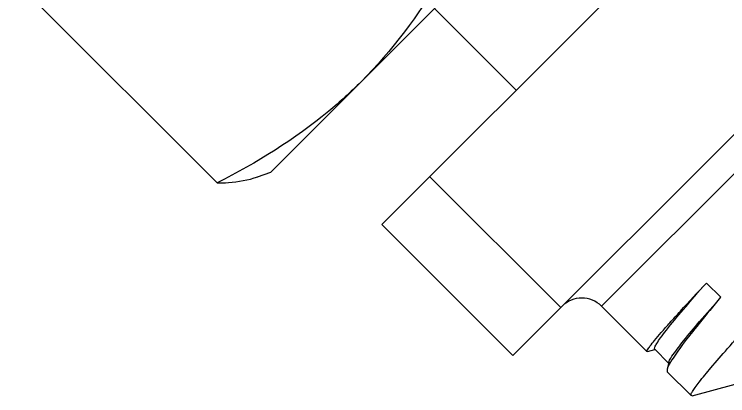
# Model space of a CAD drawing. Extents: x -1396510 to 1250330, y -1892470 to 1623980.
# Drawn here: x -1155048.8 to -1154975.5, y -61582.3 to -61543.1 of the extents above; entities that cross this region are included whole.
import ezdxf

# ---------------------------------------------------------------- set-up
doc = ezdxf.new("R2010")
doc.units = 0
doc.header["$LTSCALE"] = 1000
doc.header["$MEASUREMENT"] = 0

msp = doc.modelspace()

# ---------------------------------------------------------------- linework, layer by layer
at = {"linetype": 'Continuous'}
for p, q in [((-1154961.874, -61498.742), (-1155022.455, -61559.323)), ((-1155011.028, -61564.724), (-1154956.473, -61510.169)), ((-1154997.565, -61578.186), (-1154943.011, -61523.632)), ((-1154988.462, -61573.122), (-1154948.075, -61532.735)), ((-1155048.825, -61539.578), (-1155027.953, -61560.45)), ((-1155005.627, -61542.495), (-1154997.213, -61550.909)), ((-1155023.833, -61559.825), (-1155022.455, -61559.323)), ((-1155006.109, -61559.805), (-1154992.646, -61573.267)), ((-1155011.028, -61564.724), (-1154997.565, -61578.186)), ((-1154977.675, -61570.742), (-1154976.202, -61572.214)), ((-1154983.786, -61577.799), (-1154988.462, -61573.122)), ((-1154983.729, -61577.803), (-1154983.786, -61577.799)), ((-1154983.729, -61577.803), (-1154982.972, -61577.599)), ((-1154982.985, -61577.553), (-1154981.551, -61578.987)), ((-1154981.523, -61578.882), (-1154981.719, -61579.62)), ((-1154981.719, -61579.62), (-1154981.7, -61579.885)), ((-1154979.25, -61582.334), (-1154981.7, -61579.885)), ((-1154979.138, -61582.342), (-1154974.696, -61581.148)), ((-1154979.138, -61582.342), (-1154979.25, -61582.334))]:
    msp.add_line(p, q, dxfattribs=at)
msp.add_arc((-1154990.482, -61575.142), 2.856, 44.99994, 135.00006, dxfattribs=at)
for points, knots in [([(-1155002.746, -61535.243), (-1155003.442, -61536.605), (-1155006.329, -61541.91), (-1155009.972, -61546.84), (-1155013.164, -61550.032)], [0, 0, 0, 0, 0.25305, 1, 1, 1, 1]), ([(-1155013.164, -61550.032), (-1155014.225, -61551.093), (-1155018.704, -61555.167), (-1155023.906, -61558.382), (-1155027.953, -61560.45)], [0, 0, 0, 0, 0.248254, 1, 1, 1, 1]), ([(-1155027.953, -61560.45), (-1155027.572, -61560.445), (-1155026.171, -61560.388), (-1155024.76, -61560.161), (-1155023.798, -61559.812)], [0, 0, 0, 0, 0.270862, 1, 1, 1, 1]), ([(-1154979.25, -61582.334), (-1154979.283, -61582.302), (-1154979.232, -61582.12), (-1154979.086, -61581.872), (-1154978.8, -61581.447), (-1154978.177, -61580.631), (-1154977.065, -61579.287), (-1154975.374, -61577.338), (-1154973.248, -61574.951), (-1154970.752, -61572.193), (-1154967.956, -61569.137), (-1154965.997, -61567.01), (-1154964.982, -61565.91)], [0, 0, 0, 0, 0.006349, 0.020563, 0.043389, 0.074837, 0.162857, 0.282397, 0.430243, 0.602357, 0.794039, 1, 1, 1, 1]), ([(-1154983.786, -61577.799), (-1154983.827, -61577.757), (-1154983.654, -61577.51), (-1154983.442, -61577.18), (-1154982.924, -61576.558), (-1154982.253, -61575.769), (-1154981.362, -61574.765), (-1154979.826, -61573.064), (-1154978.569, -61571.704), (-1154977.675, -61570.742)], [0, 0, 0, 0, 0.018878, 0.068916, 0.150826, 0.263937, 0.407062, 0.578714, 1, 1, 1, 1]), ([(-1154982.985, -61577.553), (-1154983.031, -61577.507), (-1154982.949, -61577.248), (-1154982.738, -61576.897), (-1154982.322, -61576.29), (-1154981.431, -61575.136), (-1154979.862, -61573.248), (-1154978.474, -61571.652), (-1154977.675, -61570.742)], [0, 0, 0, 0, 0.022497, 0.073733, 0.155945, 0.268763, 0.581618, 1, 1, 1, 1]), ([(-1154976.202, -61572.214), (-1154976.948, -61573.106), (-1154978.269, -61574.71), (-1154979.972, -61576.85), (-1154981.073, -61578.409), (-1154981.627, -61579.274), (-1154981.719, -61579.62)], [0, 0, 0, 0, 0.376713, 0.674345, 0.883812, 1, 1, 1, 1]), ([(-1154981.523, -61578.882), (-1154981.446, -61578.592), (-1154980.9, -61577.857), (-1154979.867, -61576.474), (-1154978.21, -61574.523), (-1154976.93, -61573.042), (-1154976.202, -61572.214)], [0, 0, 0, 0, 0.105343, 0.311665, 0.613119, 1, 1, 1, 1])]:
    msp.add_open_spline(points, degree=3, knots=knots, dxfattribs=at)

doc.saveas('drawing.dxf')
